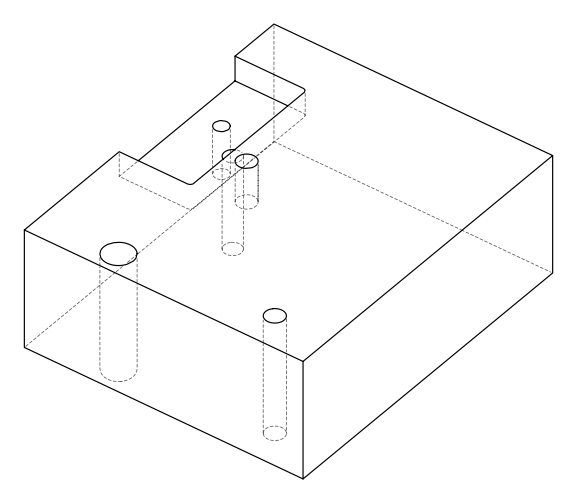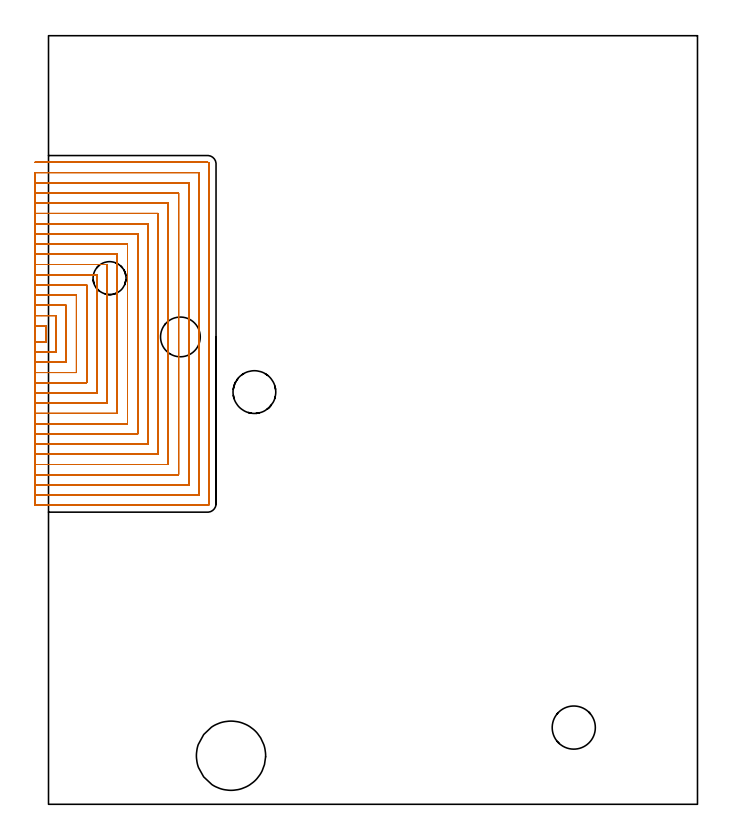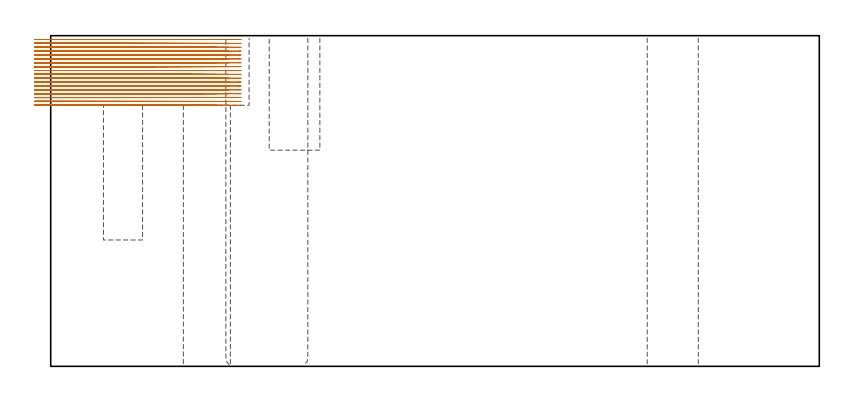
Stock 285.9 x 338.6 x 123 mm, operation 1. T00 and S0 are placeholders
(PLAN: 12 operations, 10 tool changes, 202.4 min)
(1 MILL_SLOT | SLOT_PARTIAL_RECTANGULAR | NXT0201_008 | Follow Part, ap 1.5, ae 75% | 193.26 min | 300130 mm3)
(2 MILL_THROUGH_HOLE_FROM_SOLID_MATERIAL | STEP1HOLE_2 | NXT0201_007 | Circular | 5.57 min | 89522 mm3)
(3 MILL_BLIND_HOLE_FROM_SOLID_MATERIAL | STEP1POCKET | NXT0201_012 | Spiral | 0.54 min | 11827 mm3)
(4 MILL_BLIND_HOLE_FROM_SOLID_MATERIAL_1 | STEP1POCKET_1 | UGT0201_130 | Spiral | 0.68 min | 8270 mm3)
(5 SPOT_DRILL | STEP1HOLE | NXT0321_9005460120000 | 0.05 min | 186 mm3)
(6 SPOT_DRILL_1 | STEP1HOLE_1 | NXT0321_9005460120000 | 0.05 min | 186 mm3)
(7 DRILL_BLIND_HOLE_INTO_CENTER | STEP1HOLE | UGT0301_191 | 0.06 min | 278 mm3)
(8 GUN_DRILL_THROUGH_HOLE | STEP1HOLE | UGT0307_003 | 0.5 min | 3355 mm3)
(9 SPADE_DRILL_TO_ENLARGE_THROUGH_HOLE | STEP1HOLE | UGT0306_008 | 0.42 min | 19514 mm3)
(10 DRILL_BLIND_HOLE_INTO_CENTER_1 | STEP1HOLE_1 | NXT0301_092 | 0.08 min | 1723 mm3)
(11 GUN_DRILL_THROUGH_HOLE_1 | STEP1HOLE_1 | UGT0307_009 | 0.62 min | 11994 mm3)
(12 DRILL_TO_ENLARGE_THROUGH_HOLE | STEP1HOLE_1 | UGT0301_048 | 0.53 min | 20925 mm3)
(TOOL NXT0201_008 | ENDMILL 6mm [2P460-0600-NA 1630] | D6 FL26 Z6)
(TOOL NXT0201_007 | ENDMILL 25mm [R216.25-25050GCK54P 1620] | D25 R3 FL54 Z5)
(TOOL NXT0201_012 | ENDMILL 16mm [2P460-1600-NA 1630] | D16 FL38 Z6)
(TOOL UGT0201_130 | Carbide End Mill 12.0 | D12 FL15 Z4)
(TOOL NXT0321_9005460120000 | NC Spot Drill, 142deg, 12mm, Carbide, Uncoated | D12 PA142 FL30 Z2)
(TOOL UGT0301_191 | Twist Drill 7.1 mm | D7.1 PA118 FL66 Z2)
(TOOL UGT0307_003 | Gun Drill 7 mm | D7 PA130 FL24 Z1)
(TOOL UGT0306_008 | Spade Drill 17.5mm | D17.5 PA132 FL10 Z2)
(TOOL NXT0301_092 | Carbide Drill 12.1mm [860.1-1210-061A1-MM 2214] | D12.1 PA140 FL77 Z2)
(TOOL UGT0307_009 | Gun Drill 12 mm | D12 PA130 FL24 Z1)
(TOOL UGT0301_048 | Twist Drill 19 mm | D19 PA118 FL135 Z2)
(OP 1 MILL_SLOT)
G17 G21 G94 G90
T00 M6
G54
G17 G0 G90 X-6. Y203.7 S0 M3
G43 Z133. H1
Z121.561
G94 G1 X-3. F250.
X-1.2 F500.
Y210.8
X-3.
X-6. F250.
Y199.2
X-3.
X3.3 F500.
Y215.3
X-3.
X-6. F250.
Y194.7
X-3.
X7.8 F500.
Y219.8
X-3.
X-6. F250.
Y190.2
X-3.
X12.3 F500.
Y224.3
X-3.
X-6. F250.
Y185.7
X-3.
X16.8 F500.
Y228.8
X-3.
X-6. F250.
Y181.2
X-3.
X21.3 F500.
Y233.3
X-3.
X-6. F250.
Y176.7
X-3.
X25.8 F500.
Y237.8
X-3.
X-6. F250.
Y172.2
X-3.
X30.3 F500.
Y242.3
X-3.
X-6. F250.
Y167.7
X-3.
X34.8 F500.
Y246.8
X-3.
X-6. F250.
Y163.2
X-3.
X39.3 F500.
Y251.3
X-3.
X-6. F250.
Y158.7
X-3.
X43.8 F500.
Y255.8
X-3.
X-6. F250.
Y154.2
X-3.
X48.3 F500.
Y260.3
X-3.
X-6. F250.
Y149.7
X-3.
X52.8 F500.
Y264.8
X-3.
X-6. F250.
Y145.2
X-3.
X57.3 F500.
Y269.3
X-3.
X-6. F250.
Y140.7
X-3.
X61.8 F500.
Y273.8
X-3.
X-6. F250.
Y136.2
X-3.
X66.3 F500.
Y278.3
X-3.
X-6. F250.
Y131.7
X-3.
X70.1 F500.
G3 X70.8 Y132.4 R0.7
G1 Y282.1
G3 X70.1 Y282.8 R0.7
G1 X-3.
X-6. F250.
G0 Y203.7 Z120.122
G1 X-3.
X-1.2 F500.
Y210.8
X-3.
X-6. F250.
Y199.2
X-3.
X3.3 F500.
Y215.3
X-3.
X-6. F250.
Y194.7
X-3.
X7.8 F500.
Y219.8
X-3.
X-6. F250.
Y190.2
X-3.
X12.3 F500.
Y224.3
X-3.
X-6. F250.
Y185.7
X-3.
X16.8 F500.
Y228.8
X-3.
X-6. F250.
Y181.2
X-3.
X21.3 F500.
Y233.3
X-3.
X-6. F250.
Y176.7
X-3.
X25.8 F500.
Y237.8
X-3.
X-6. F250.
Y172.2
X-3.
X30.3 F500.
Y242.3
X-3.
X-6. F250.
Y167.7
X-3.
X34.8 F500.
Y246.8
X-3.
X-6. F250.
Y163.2
X-3.
X39.3 F500.
Y251.3
X-3.
X-6. F250.
Y158.7
X-3.
X43.8 F500.
Y255.8
X-3.
X-6. F250.
Y154.2
X-3.
X48.3 F500.
Y260.3
X-3.
X-6. F250.
Y149.7
X-3.
X52.8 F500.
Y264.8
X-3.
X-6. F250.
Y145.2
X-3.
X57.3 F500.
Y269.3
X-3.
X-6. F250.
Y140.7
X-3.
X61.8 F500.
Y273.8
X-3.
X-6. F250.
Y136.2
X-3.
X66.3 F500.
Y278.3
X-3.
X-6. F250.
Y131.7
X-3.
X70.1 F500.
G3 X70.8 Y132.4 R0.7
G1 Y282.1
G3 X70.1 Y282.8 R0.7
G1 X-3.
X-6. F250.
G0 Y203.7 Z118.683
G1 X-3.
X-1.2 F500.
Y210.8
X-3.
X-6. F250.
Y199.2
X-3.
X3.3 F500.
Y215.3
X-3.
X-6. F250.
Y194.7
X-3.
X7.8 F500.
Y219.8
X-3.
X-6. F250.
Y190.2
X-3.
X12.3 F500.
Y224.3
X-3.
X-6. F250.
Y185.7
X-3.
X16.8 F500.
Y228.8
X-3.
X-6. F250.
Y181.2
X-3.
X21.3 F500.
Y233.3
X-3.
X-6. F250.
Y176.7
X-3.
X25.8 F500.
Y237.8
X-3.
X-6. F250.
Y172.2
X-3.
X30.3 F500.
Y242.3
X-3.
X-6. F250.
Y167.7
X-3.
X34.8 F500.
Y246.8
X-3.
X-6. F250.
Y163.2
X-3.
X39.3 F500.
Y251.3
X-3.
X-6. F250.
Y158.7
X-3.
X43.8 F500.
Y255.8
X-3.
X-6. F250.
Y154.2
X-3.
X48.3 F500.
Y260.3
X-3.
X-6. F250.
Y149.7
X-3.
X52.8 F500.
Y264.8
X-3.
X-6. F250.
Y145.2
X-3.
X57.3 F500.
Y269.3
X-3.
X-6. F250.
Y140.7
X-3.
X61.8 F500.
Y273.8
X-3.
X-6. F250.
Y136.2
X-3.
X66.3 F500.
Y278.3
X-3.
X-6. F250.
Y131.7
X-3.
X70.1 F500.
G3 X70.8 Y132.4 R0.7
G1 Y282.1
G3 X70.1 Y282.8 R0.7
G1 X-3.
X-6. F250.
G0 Y203.7 Z117.244
G1 X-3.
X-1.2 F500.
Y210.8
X-3.
X-6. F250.
Y199.2
X-3.
X3.3 F500.
Y215.3
X-3.
X-6. F250.
Y194.7
X-3.
X7.8 F500.
Y219.8
X-3.
X-6. F250.
Y190.2
X-3.
X12.3 F500.
Y224.3
X-3.
X-6. F250.
Y185.7
X-3.
X16.8 F500.
Y228.8
X-3.
X-6. F250.
Y181.2
X-3.
X21.3 F500.
Y233.3
X-3.
X-6. F250.
Y176.7
X-3.
X25.8 F500.
Y237.8
X-3.
X-6. F250.
Y172.2
X-3.
X30.3 F500.
Y242.3
X-3.
X-6. F250.
Y167.7
X-3.
X34.8 F500.
Y246.8
X-3.
X-6. F250.
Y163.2
X-3.
X39.3 F500.
Y251.3
X-3.
X-6. F250.
Y158.7
X-3.
X43.8 F500.
Y255.8
X-3.
X-6. F250.
Y154.2
X-3.
X48.3 F500.
Y260.3
X-3.
X-6. F250.
Y149.7
X-3.
X52.8 F500.
Y264.8
X-3.
X-6. F250.
Y145.2
X-3.
X57.3 F500.
Y269.3
X-3.
X-6. F250.
Y140.7
X-3.
X61.8 F500.
Y273.8
X-3.
X-6. F250.
Y136.2
X-3.
X66.3 F500.
Y278.3
X-3.
X-6. F250.
Y131.7
X-3.
X70.1 F500.
G3 X70.8 Y132.4 R0.7
G1 Y282.1
G3 X70.1 Y282.8 R0.7
G1 X-3.
X-6. F250.
G0 Y203.7 Z115.805
G1 X-3.
X-1.2 F500.
Y210.8
X-3.
X-6. F250.
Y199.2
X-3.
X3.3 F500.
Y215.3
X-3.
X-6. F250.
Y194.7
X-3.
X7.8 F500.
Y219.8
X-3.
X-6. F250.
Y190.2
X-3.
X12.3 F500.
Y224.3
X-3.
X-6. F250.
Y185.7
X-3.
X16.8 F500.
Y228.8
X-3.
X-6. F250.
Y181.2
X-3.
X21.3 F500.
Y233.3
X-3.
X-6. F250.
Y176.7
X-3.
X25.8 F500.
Y237.8
X-3.
X-6. F250.
Y172.2
X-3.
X30.3 F500.
Y242.3
X-3.
X-6. F250.
Y167.7
X-3.
X34.8 F500.
Y246.8
X-3.
X-6. F250.
Y163.2
X-3.
X39.3 F500.
Y251.3
X-3.
X-6. F250.
Y158.7
X-3.
X43.8 F500.
Y255.8
X-3.
X-6. F250.
Y154.2
X-3.
X48.3 F500.
Y260.3
X-3.
X-6. F250.
Y149.7
X-3.
X52.8 F500.
Y264.8
X-3.
X-6. F250.
Y145.2
X-3.
X57.3 F500.
Y269.3
X-3.
X-6. F250.
Y140.7
X-3.
X61.8 F500.
Y273.8
X-3.
X-6. F250.
Y136.2
X-3.
X66.3 F500.
Y278.3
X-3.
X-6. F250.
Y131.7
X-3.
X70.1 F500.
G3 X70.8 Y132.4 R0.7
G1 Y282.1
G3 X70.1 Y282.8 R0.7
G1 X-3.
X-6. F250.
G0 Y203.7 Z114.367
G1 X-3.
X-1.2 F500.
Y210.8
X-3.
X-6. F250.
Y199.2
X-3.
X3.3 F500.
Y215.3
X-3.
X-6. F250.
Y194.7
X-3.
X7.8 F500.
Y219.8
X-3.
X-6. F250.
Y190.2
X-3.
X12.3 F500.
Y224.3
X-3.
X-6. F250.
Y185.7
X-3.
X16.8 F500.
Y228.8
X-3.
X-6. F250.
Y181.2
X-3.
X21.3 F500.
Y233.3
X-3.
X-6. F250.
Y176.7
X-3.
X25.8 F500.
Y237.8
X-3.
X-6. F250.
Y172.2
X-3.
X30.3 F500.
Y242.3
X-3.
X-6. F250.
Y167.7
X-3.
X34.8 F500.
Y246.8
X-3.
X-6. F250.
Y163.2
X-3.
X39.3 F500.
Y251.3
X-3.
X-6. F250.
Y158.7
X-3.
X43.8 F500.
Y255.8
X-3.
X-6. F250.
Y154.2
X-3.
X48.3 F500.
Y260.3
X-3.
X-6. F250.
Y149.7
X-3.
X52.8 F500.
Y264.8
X-3.
X-6. F250.
Y145.2
X-3.
X57.3 F500.
Y269.3
X-3.
X-6. F250.
Y140.7
X-3.
X61.8 F500.
Y273.8
X-3.
X-6. F250.
Y136.2
X-3.
X66.3 F500.
Y278.3
X-3.
X-6. F250.
Y131.7
X-3.
X70.1 F500.
G3 X70.8 Y132.4 R0.7
G1 Y282.1
G3 X70.1 Y282.8 R0.7
G1 X-3.
X-6. F250.
G0 Y203.7 Z112.928
G1 X-3.
X-1.2 F500.
Y210.8
X-3.
X-6. F250.
Y199.2
X-3.
X3.3 F500.
Y215.3
X-3.
X-6. F250.
Y194.7
X-3.
X7.8 F500.
Y219.8
X-3.
X-6. F250.
Y190.2
X-3.
X12.3 F500.
Y224.3
X-3.
X-6. F250.
Y185.7
X-3.
X16.8 F500.
Y228.8
X-3.
X-6. F250.
Y181.2
X-3.
X21.3 F500.
Y233.3
X-3.
X-6. F250.
Y176.7
X-3.
X25.8 F500.
Y237.8
X-3.
X-6. F250.
Y172.2
X-3.
X30.3 F500.
Y242.3
X-3.
X-6. F250.
Y167.7
X-3.
X34.8 F500.
Y246.8
X-3.
X-6. F250.
Y163.2
X-3.
X39.3 F500.
Y251.3
X-3.
X-6. F250.
Y158.7
X-3.
X43.8 F500.
Y255.8
X-3.
X-6. F250.
Y154.2
X-3.
X48.3 F500.
Y260.3
X-3.
X-6. F250.
Y149.7
X-3.
X52.8 F500.
Y264.8
X-3.
X-6. F250.
Y145.2
X-3.
X57.3 F500.
Y269.3
X-3.
X-6. F250.
Y140.7
X-3.
X61.8 F500.
Y273.8
X-3.
X-6. F250.
Y136.2
X-3.
X66.3 F500.
Y278.3
X-3.
X-6. F250.
Y131.7
X-3.
X70.1 F500.
G3 X70.8 Y132.4 R0.7
G1 Y282.1
G3 X70.1 Y282.8 R0.7
G1 X-3.
X-6. F250.
G0 Y203.7 Z111.489
G1 X-3.
X-1.2 F500.
Y210.8
X-3.
X-6. F250.
Y199.2
X-3.
X3.3 F500.
Y215.3
X-3.
X-6. F250.
Y194.7
X-3.
X7.8 F500.
Y219.8
X-3.
X-6. F250.
Y190.2
X-3.
X12.3 F500.
Y224.3
X-3.
X-6. F250.
Y185.7
X-3.
X16.8 F500.
Y228.8
X-3.
X-6. F250.
Y181.2
X-3.
X21.3 F500.
Y233.3
X-3.
X-6. F250.
Y176.7
X-3.
X25.8 F500.
Y237.8
X-3.
X-6. F250.
Y172.2
X-3.
X30.3 F500.
Y242.3
X-3.
X-6. F250.
Y167.7
X-3.
X34.8 F500.
Y246.8
X-3.
X-6. F250.
Y163.2
X-3.
X39.3 F500.
Y251.3
X-3.
X-6. F250.
Y158.7
X-3.
X43.8 F500.
Y255.8
X-3.
X-6. F250.
Y154.2
X-3.
X48.3 F500.
Y260.3
X-3.
X-6. F250.
Y149.7
X-3.
X52.8 F500.
Y264.8
X-3.
X-6. F250.
Y145.2
X-3.
X57.3 F500.
Y269.3
X-3.
X-6. F250.
Y140.7
X-3.
X61.8 F500.
Y273.8
X-3.
X-6. F250.
Y136.2
X-3.
X66.3 F500.
Y278.3
X-3.
X-6. F250.
Y131.7
X-3.
X70.1 F500.
G3 X70.8 Y132.4 R0.7
G1 Y282.1
G3 X70.1 Y282.8 R0.7
G1 X-3.
X-6. F250.
G0 Y203.7 Z110.05
G1 X-3.
X-1.2 F500.
Y210.8
X-3.
X-6. F250.
Y199.2
X-3.
X3.3 F500.
Y215.3
X-3.
X-6. F250.
Y194.7
X-3.
X7.8 F500.
Y219.8
X-3.
X-6. F250.
Y190.2
X-3.
X12.3 F500.
Y224.3
X-3.
X-6. F250.
Y185.7
X-3.
X16.8 F500.
Y228.8
X-3.
X-6. F250.
Y181.2
X-3.
X21.3 F500.
Y233.3
X-3.
X-6. F250.
Y176.7
X-3.
X25.8 F500.
Y237.8
X-3.
X-6. F250.
Y172.2
X-3.
X30.3 F500.
Y242.3
X-3.
X-6. F250.
Y167.7
X-3.
X34.8 F500.
Y246.8
X-3.
X-6. F250.
Y163.2
X-3.
X39.3 F500.
Y251.3
X-3.
X-6. F250.
Y158.7
X-3.
X43.8 F500.
Y255.8
X-3.
X-6. F250.
Y154.2
X-3.
X48.3 F500.
Y260.3
X-3.
X-6. F250.
Y149.7
X-3.
X52.8 F500.
Y264.8
X-3.
X-6. F250.
Y145.2
X-3.
X57.3 F500.
Y269.3
X-3.
X-6. F250.
Y140.7
X-3.
X61.8 F500.
Y273.8
X-3.
X-6. F250.
Y136.2
X-3.
X66.3 F500.
Y278.3
X-3.
X-6. F250.
Y131.7
X-3.
X70.1 F500.
G3 X70.8 Y132.4 R0.7
G1 Y282.1
G3 X70.1 Y282.8 R0.7
G1 X-3.
X-6. F250.
G0 Y203.7 Z108.611
G1 X-3.
X-1.2 F500.
Y210.8
X-3.
X-6. F250.
Y199.2
X-3.
X3.3 F500.
Y215.3
X-3.
X-6. F250.
Y194.7
X-3.
X7.8 F500.
Y219.8
X-3.
X-6. F250.
Y190.2
X-3.
X12.3 F500.
Y224.3
X-3.
X-6. F250.
Y185.7
X-3.
X16.8 F500.
Y228.8
X-3.
X-6. F250.
Y181.2
X-3.
X21.3 F500.
Y233.3
X-3.
X-6. F250.
Y176.7
X-3.
X25.8 F500.
Y237.8
X-3.
X-6. F250.
Y172.2
X-3.
X30.3 F500.
Y242.3
X-3.
X-6. F250.
Y167.7
X-3.
X34.8 F500.
Y246.8
X-3.
X-6. F250.
Y163.2
X-3.
X39.3 F500.
Y251.3
X-3.
X-6. F250.
Y158.7
X-3.
X43.8 F500.
Y255.8
X-3.
X-6. F250.
Y154.2
X-3.
X48.3 F500.
Y260.3
X-3.
X-6. F250.
Y149.7
X-3.
X52.8 F500.
Y264.8
X-3.
X-6. F250.
Y145.2
X-3.
X57.3 F500.
Y269.3
X-3.
X-6. F250.
Y140.7
X-3.
X61.8 F500.
Y273.8
X-3.
X-6. F250.
Y136.2
X-3.
X66.3 F500.
Y278.3
X-3.
X-6. F250.
Y131.7
X-3.
X70.1 F500.
G3 X70.8 Y132.4 R0.7
G1 Y282.1
G3 X70.1 Y282.8 R0.7
G1 X-3.
X-6. F250.
G0 Y203.7 Z107.172
G1 X-3.
X-1.2 F500.
Y210.8
X-3.
X-6. F250.
Y199.2
X-3.
X3.3 F500.
Y215.3
X-3.
X-6. F250.
Y194.7
X-3.
X7.8 F500.
Y219.8
X-3.
X-6. F250.
Y190.2
X-3.
X12.3 F500.
Y224.3
X-3.
X-6. F250.
Y185.7
X-3.
X16.8 F500.
Y228.8
X-3.
X-6. F250.
Y181.2
X-3.
X21.3 F500.
Y233.3
X-3.
X-6. F250.
Y176.7
X-3.
X25.8 F500.
Y237.8
X-3.
X-6. F250.
Y172.2
X-3.
X30.3 F500.
Y242.3
X-3.
X-6. F250.
Y167.7
X-3.
X34.8 F500.
Y246.8
X-3.
X-6. F250.
Y163.2
X-3.
X39.3 F500.
Y251.3
X-3.
X-6. F250.
Y158.7
X-3.
X43.8 F500.
Y255.8
X-3.
X-6. F250.
Y154.2
X-3.
X48.3 F500.
Y260.3
X-3.
X-6. F250.
Y149.7
X-3.
X52.8 F500.
Y264.8
X-3.
X-6. F250.
Y145.2
X-3.
X57.3 F500.
Y269.3
X-3.
X-6. F250.
Y140.7
X-3.
X61.8 F500.
Y273.8
X-3.
X-6. F250.
Y136.2
X-3.
X66.3 F500.
Y278.3
X-3.
X-6. F250.
Y131.7
X-3.
X70.1 F500.
G3 X70.8 Y132.4 R0.7
G1 Y282.1
G3 X70.1 Y282.8 R0.7
G1 X-3.
X-6. F250.
G0 Y203.7 Z105.733
G1 X-3.
X-1.2 F500.
Y210.8
X-3.
X-6. F250.
Y199.2
X-3.
X3.3 F500.
Y215.3
X-3.
X-6. F250.
Y194.7
X-3.
X7.8 F500.
Y219.8
X-3.
X-6. F250.
Y190.2
X-3.
X12.3 F500.
Y224.3
X-3.
X-6. F250.
Y185.7
X-3.
X16.8 F500.
Y228.8
X-3.
X-6. F250.
Y181.2
X-3.
X21.3 F500.
Y233.3
X-3.
X-6. F250.
Y176.7
X-3.
X25.8 F500.
Y237.8
X-3.
X-6. F250.
Y172.2
X-3.
X30.3 F500.
Y242.3
X-3.
X-6. F250.
Y167.7
X-3.
X34.8 F500.
Y246.8
X-3.
X-6. F250.
Y163.2
X-3.
X39.3 F500.
Y251.3
X-3.
X-6. F250.
Y158.7
X-3.
X43.8 F500.
Y255.8
X-3.
X-6. F250.
Y154.2
X-3.
X48.3 F500.
Y260.3
X-3.
X-6. F250.
Y149.7
X-3.
X52.8 F500.
Y264.8
X-3.
X-6. F250.
Y145.2
X-3.
X57.3 F500.
Y269.3
X-3.
X-6. F250.
Y140.7
X-3.
X61.8 F500.
Y273.8
X-3.
X-6. F250.
Y136.2
X-3.
X66.3 F500.
Y278.3
X-3.
X-6. F250.
Y131.7
X-3.
X70.1 F500.
G3 X70.8 Y132.4 R0.7
G1 Y282.1
G3 X70.1 Y282.8 R0.7
G1 X-3.
X-6. F250.
G0 Y203.7 Z104.294
G1 X-3.
X-1.2 F500.
Y210.8
X-3.
X-6. F250.
Y199.2
X-3.
X3.3 F500.
Y215.3
X-3.
X-6. F250.
Y194.7
X-3.
X7.8 F500.
Y219.8
X-3.
X-6. F250.
Y190.2
X-3.
X12.3 F500.
Y224.3
X-3.
X-6. F250.
Y185.7
X-3.
X16.8 F500.
Y228.8
X-3.
X-6. F250.
Y181.2
X-3.
X21.3 F500.
Y233.3
X-3.
X-6. F250.
Y176.7
X-3.
X25.8 F500.
Y237.8
X-3.
X-6. F250.
Y172.2
X-3.
X30.3 F500.
Y242.3
X-3.
X-6. F250.
Y167.7
X-3.
X34.8 F500.
Y246.8
X-3.
X-6. F250.
Y163.2
X-3.
X39.3 F500.
Y251.3
X-3.
X-6. F250.
Y158.7
X-3.
X43.8 F500.
Y255.8
X-3.
X-6. F250.
Y154.2
X-3.
X48.3 F500.
Y260.3
X-3.
X-6. F250.
Y149.7
X-3.
X52.8 F500.
Y264.8
X-3.
X-6. F250.
Y145.2
X-3.
X57.3 F500.
Y269.3
X-3.
X-6. F250.
Y140.7
X-3.
X61.8 F500.
Y273.8
X-3.
X-6. F250.
Y136.2
X-3.
X66.3 F500.
Y278.3
X-3.
X-6. F250.
Y131.7
X-3.
X70.1 F500.
G3 X70.8 Y132.4 R0.7
G1 Y282.1
G3 X70.1 Y282.8 R0.7
G1 X-3.
X-6. F250.
G0 Y203.7 Z102.856
G1 X-3.
X-1.2 F500.
Y210.8
X-3.
X-6. F250.
Y199.2
X-3.
X3.3 F500.
Y215.3
X-3.
X-6. F250.
Y194.7
X-3.
X7.8 F500.
Y219.8
X-3.
X-6. F250.
Y190.2
X-3.
X12.3 F500.
Y224.3
X-3.
X-6. F250.
Y185.7
X-3.
X16.8 F500.
Y228.8
X-3.
X-6. F250.
Y181.2
X-3.
X21.3 F500.
Y233.3
X-3.
X-6. F250.
Y176.7
X-3.
X25.8 F500.
Y237.8
X-3.
X-6. F250.
Y172.2
X-3.
X30.3 F500.
Y242.3
X-3.
X-6. F250.
Y167.7
X-3.
X34.8 F500.
Y246.8
X-3.
X-6. F250.
Y163.2
X-3.
X39.3 F500.
Y251.3
X-3.
X-6. F250.
Y158.7
X-3.
X43.8 F500.
Y255.8
X-3.
X-6. F250.
Y154.2
X-3.
X48.3 F500.
Y260.3
X-3.
X-6. F250.
Y149.7
X-3.
X52.8 F500.
Y264.8
X-3.
X-6. F250.
Y145.2
X-3.
X57.3 F500.
Y269.3
X-3.
X-6. F250.
Y140.7
X-3.
X61.8 F500.
Y273.8
X-3.
X-6. F250.
Y136.2
X-3.
X66.3 F500.
Y278.3
X-3.
X-6. F250.
Y131.7
X-3.
X70.1 F500.
G3 X70.8 Y132.4 R0.7
G1 Y282.1
G3 X70.1 Y282.8 R0.7
G1 X-3.
X-6. F250.
G0 Y203.7 Z101.417
G1 X-3.
X-1.2 F500.
Y210.8
X-3.
X-6. F250.
Y199.2
X-3.
X3.3 F500.
Y215.3
X-3.
X-6. F250.
Y194.7
X-3.
X7.8 F500.
Y219.8
X-3.
X-6. F250.
Y190.2
X-3.
X12.3 F500.
Y224.3
X-3.
X-6. F250.
Y185.7
X-3.
X16.8 F500.
Y228.8
X-3.
X-6. F250.
Y181.2
X-3.
X21.3 F500.
Y233.3
X-3.
X-6. F250.
Y176.7
X-3.
X25.8 F500.
Y237.8
X-3.
X-6. F250.
Y172.2
X-3.
X30.3 F500.
Y242.3
X-3.
X-6. F250.
Y167.7
X-3.
X34.8 F500.
Y246.8
X-3.
X-6. F250.
Y163.2
X-3.
X39.3 F500.
Y251.3
X-3.
X-6. F250.
Y158.7
X-3.
X43.8 F500.
Y255.8
X-3.
X-6. F250.
Y154.2
X-3.
X48.3 F500.
Y260.3
X-3.
X-6. F250.
Y149.7
X-3.
X52.8 F500.
Y264.8
X-3.
X-6. F250.
Y145.2
X-3.
X57.3 F500.
Y269.3
X-3.
X-6. F250.
Y140.7
X-3.
X61.8 F500.
Y273.8
X-3.
X-6. F250.
Y136.2
X-3.
X66.3 F500.
Y278.3
X-3.
X-6. F250.
Y131.7
X-3.
X70.1 F500.
G3 X70.8 Y132.4 R0.7
G1 Y282.1
G3 X70.1 Y282.8 R0.7
G1 X-3.
X-6. F250.
G0 Y203.7 Z99.978
G1 X-3.
X-1.2 F500.
Y210.8
X-3.
X-6. F250.
Y199.2
X-3.
X3.3 F500.
Y215.3
X-3.
X-6. F250.
Y194.7
X-3.
X7.8 F500.
Y219.8
X-3.
X-6. F250.
Y190.2
X-3.
X12.3 F500.
Y224.3
X-3.
X-6. F250.
Y185.7
X-3.
X16.8 F500.
Y228.8
X-3.
X-6. F250.
Y181.2
X-3.
X21.3 F500.
Y233.3
X-3.
X-6. F250.
Y176.7
X-3.
X25.8 F500.
Y237.8
X-3.
X-6. F250.
Y172.2
X-3.
X30.3 F500.
Y242.3
X-3.
X-6. F250.
Y167.7
X-3.
X34.8 F500.
Y246.8
X-3.
X-6. F250.
Y163.2
X-3.
X39.3 F500.
Y251.3
X-3.
X-6. F250.
Y158.7
X-3.
X43.8 F500.
Y255.8
X-3.
X-6. F250.
Y154.2
X-3.
X48.3 F500.
Y260.3
X-3.
X-6. F250.
Y149.7
X-3.
X52.8 F500.
Y264.8
X-3.
X-6. F250.
Y145.2
X-3.
X57.3 F500.
Y269.3
X-3.
X-6. F250.
Y140.7
X-3.
X61.8 F500.
Y273.8
X-3.
X-6. F250.
Y136.2
X-3.
X66.3 F500.
Y278.3
X-3.
X-6. F250.
Y131.7
X-3.
X70.1 F500.
G3 X70.8 Y132.4 R0.7
G1 Y282.1
G3 X70.1 Y282.8 R0.7
G1 X-3.
X-6. F250.
G0 Y203.7 Z98.539
G1 X-3.
X-1.2 F500.
Y210.8
X-3.
X-6. F250.
Y199.2
X-3.
X3.3 F500.
Y215.3
X-3.
X-6. F250.
Y194.7
X-3.
X7.8 F500.
Y219.8
X-3.
X-6. F250.
Y190.2
X-3.
X12.3 F500.
Y224.3
X-3.
X-6. F250.
Y185.7
X-3.
X16.8 F500.
Y228.8
X-3.
X-6. F250.
Y181.2
X-3.
X21.3 F500.
Y233.3
X-3.
X-6. F250.
Y176.7
X-3.
X25.8 F500.
Y237.8
X-3.
X-6. F250.
Y172.2
X-3.
X30.3 F500.
Y242.3
X-3.
X-6. F250.
Y167.7
X-3.
X34.8 F500.
Y246.8
X-3.
X-6. F250.
Y163.2
X-3.
X39.3 F500.
Y251.3
X-3.
X-6. F250.
Y158.7
X-3.
X43.8 F500.
Y255.8
X-3.
X-6. F250.
Y154.2
X-3.
X48.3 F500.
Y260.3
X-3.
X-6. F250.
Y149.7
X-3.
X52.8 F500.
Y264.8
X-3.
X-6. F250.
Y145.2
X-3.
X57.3 F500.
Y269.3
X-3.
X-6. F250.
Y140.7
X-3.
X61.8 F500.
Y273.8
X-3.
X-6. F250.
Y136.2
X-3.
X66.3 F500.
Y278.3
X-3.
X-6. F250.
Y131.7
X-3.
X70.1 F500.
G3 X70.8 Y132.4 R0.7
G1 Y282.1
G3 X70.1 Y282.8 R0.7
G1 X-3.
X-6. F250.
G0 Y203.7 Z97.1
G1 X-3.
X-1.2 F500.
Y210.8
X-3.
X-6. F250.
Y199.2
X-3.
X3.3 F500.
Y215.3
X-3.
X-6. F250.
Y194.7
X-3.
X7.8 F500.
Y219.8
X-3.
X-6. F250.
Y190.2
X-3.
X12.3 F500.
Y224.3
X-3.
X-6. F250.
Y185.7
X-3.
X16.8 F500.
Y228.8
X-3.
X-6. F250.
Y181.2
X-3.
X21.3 F500.
Y233.3
X-3.
X-6. F250.
Y176.7
X-3.
X25.8 F500.
Y237.8
X-3.
X-6. F250.
Y172.2
X-3.
X30.3 F500.
Y242.3
X-3.
X-6. F250.
Y167.7
X-3.
X34.8 F500.
Y246.8
X-3.
X-6. F250.
Y163.2
X-3.
X39.3 F500.
Y251.3
X-3.
X-6. F250.
Y158.7
X-3.
X43.8 F500.
Y255.8
X-3.
X-6. F250.
Y154.2
X-3.
X48.3 F500.
Y260.3
X-3.
X-6. F250.
Y149.7
X-3.
X52.8 F500.
Y264.8
X-3.
X-6. F250.
Y145.2
X-3.
X57.3 F500.
Y269.3
X-3.
X-6. F250.
Y140.7
X-3.
X61.8 F500.
Y273.8
X-3.
X-6. F250.
Y136.2
X-3.
X66.3 F500.
Y278.3
X-3.
X-6. F250.
Y131.7
X-3.
X70.1 F500.
G3 X70.8 Y132.4 R0.7
G1 Y282.1
G3 X70.1 Y282.8 R0.7
G1 X-3.
X-6. F250.
G0 Z133.
M5
M2
